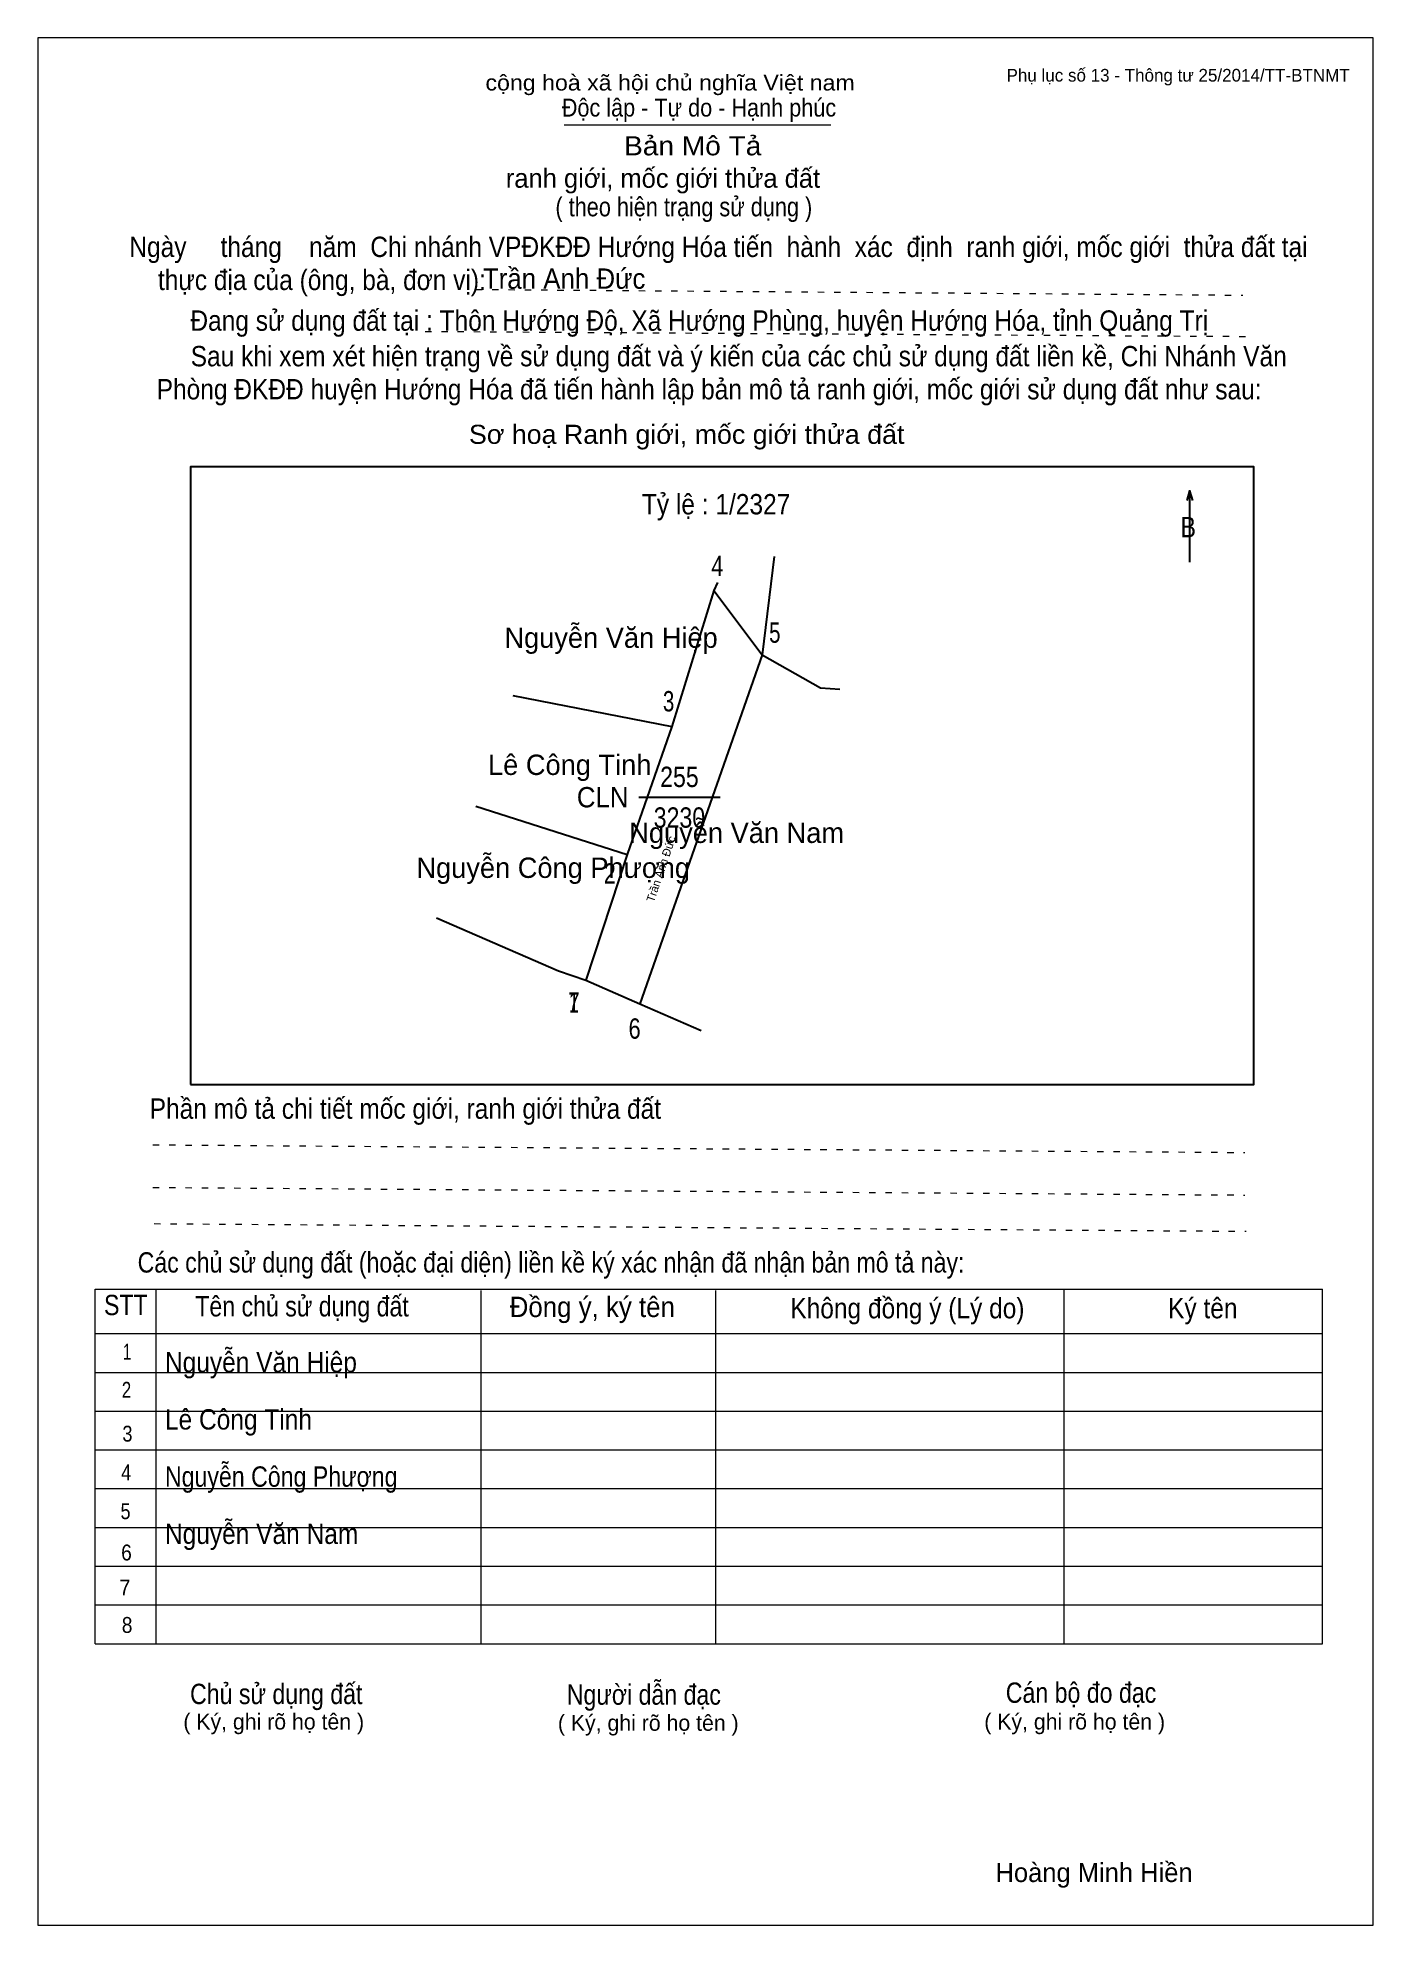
# Model space of a CAD drawing. Header units: centimetres. Extents: x 0 to 21, y 0 to 29.7.
import ezdxf
from ezdxf.enums import TextEntityAlignment as Align

# ---------------------------------------------------------------- set-up
doc = ezdxf.new("R2010")
doc.units = ezdxf.units.CM
doc.header["$LTSCALE"] = 0.13
doc.linetypes.add('DOTTED', pattern=[1.5, 0.3, -1.2])
for name, color, linetype, lineweight in [('1', 7, 'Continuous', 13), ('33', 7, 'Continuous', 25), ('6', 7, 'Continuous', 25), ('62', 7, 'Continuous', 13)]:
    doc.layers.add(name, color=color, linetype=linetype, lineweight=lineweight)
for name, color, linetype in [('2', 7, 'Continuous'), ('32', 7, 'Continuous'), ('34', 7, 'Continuous'), ('51', 7, 'Continuous'), ('63', 7, 'Continuous')]:
    doc.layers.add(name, color=color, linetype=linetype)

msp = doc.modelspace()

# ---------------------------------------------------------------- linework, layer by layer
at = {"layer": '1'}
msp.add_lwpolyline([(21, 0), (21, 29.7), (0, 29.7), (0, 0)], close=True, dxfattribs=at)
at = {"layer": '33'}
msp.add_line((9.45, 17.75), (10.73, 17.75), dxfattribs=at)
at = {"layer": '6'}
for p, q in [((11.58, 21.54), (11.39, 19.99)), ((10.69, 21.13), (10.63, 21)), ((10.63, 21), (9.97, 18.86)), ((7.47, 19.35), (9.97, 18.86)), ((6.89, 17.61), (9.27, 16.85)), ((9.47, 14.5), (10.43, 14.08))]:
    msp.add_line(p, q, dxfattribs=at)
for points in [[(10.63, 21), (11.39, 19.99), (9.47, 14.5)], [(11.39, 19.99), (12.31, 19.47), (12.61, 19.45)], [(9.97, 18.86), (9.27, 16.85), (8.62, 14.87)], [(6.27, 15.85), (8.19, 15.02), (8.62, 14.87)], [(8.62, 14.87), (8.62, 14.87), (9.47, 14.5)]]:
    msp.add_lwpolyline(points, dxfattribs=at)
at = {"layer": '62'}
for p, q in [((8.28, 28.33), (12.47, 28.33)), ((0.9, 10.01), (20.2, 10.01)), ((0.9, 4.43), (0.9, 10.01)), ((1.86, 4.43), (1.86, 10.01)), ((6.97, 4.43), (6.97, 9.99)), ((10.66, 4.43), (10.66, 9.99)), ((16.14, 4.43), (16.14, 10.01)), ((20.2, 4.43), (20.2, 10.01)), ((0.9, 9.31), (20.2, 9.31)), ((0.9, 8.7), (20.2, 8.7)), ((0.9, 8.09), (20.2, 8.09)), ((0.9, 7.48), (20.2, 7.48)), ((0.9, 6.87), (20.2, 6.87)), ((0.9, 6.26), (20.2, 6.26)), ((0.9, 5.65), (20.2, 5.65)), ((0.9, 5.04), (20.2, 5.04)), ((0.9, 4.43), (20.2, 4.43))]:
    msp.add_line(p, q, dxfattribs=at)
at = {"layer": '62', "linetype": 'DOTTED'}
for p, q in [((6.89, 25.74), (18.95, 25.65)), ((6.09, 25.08), (19.04, 25)), ((1.81, 12.28), (18.98, 12.16)), ((1.81, 11.61), (18.98, 11.49)), ((1.83, 11.04), (19, 10.92))]:
    msp.add_line(p, q, dxfattribs=at)
at = {"layer": '62', "lineweight": 25}
for p, q in [((18.11, 22.58), (18.11, 21.45)), ((18.11, 22.57), (18.07, 22.42)), ((18.11, 22.57), (18.16, 22.42))]:
    msp.add_line(p, q, dxfattribs=at)
msp.add_lwpolyline([(2.4, 13.23), (19.12, 13.23), (19.12, 22.95), (2.4, 22.95)], close=True, dxfattribs=at)

# ---------------------------------------------------------------- texts
at = {"layer": '2'}
msp.add_text('Trần Anh Đức', height=0.1288, rotation=71.307, dxfattribs=at).set_placement((9.862, 16.599), align=Align.CENTER)
at = {"layer": '32'}
for s, width, p in [('4', 0.8, (10.685, 21.23)), ('5', 0.75, (11.59, 20.18)), ('3', 0.75, (9.92, 19.1)), ('2', 0.8, (8.995, 16.39)), ('7', 0.75, (8.43, 14.36)), ('1', 0.65, (8.43, 14.36)), ('6', 0.8, (9.385, 13.95))]:
    msp.add_text(s, height=0.32, dxfattribs=dict(at, width=width)).set_placement(p, align=Align.CENTER)
at = {"layer": '33'}
for s, p in [('Nguyễn Văn Hiệp', (9.015, 20.1)), ('Lê Công Tinh', (8.365, 18.1)), ('Nguyễn Văn Nam', (10.99, 17.03)), ('Nguyễn Công Phượng', (8.105, 16.48))]:
    msp.add_text(s, height=0.32, dxfattribs=at).set_placement(p, align=Align.CENTER)
at = {"layer": '33', "width": 0.85}
for s, p in [('255', (10.09, 17.91)), ('3230', (10.09, 17.27))]:
    msp.add_text(s, height=0.32, dxfattribs=at).set_placement(p, align=Align.CENTER)
at = {"layer": '33', "width": 0.95}
msp.add_text('CLN', height=0.32, dxfattribs=at).set_placement((9.29, 17.59), align=Align.RIGHT)
at = {"layer": '34'}
for s, width, p in [('Trần Anh Đức', 0.95, (7, 25.75)), ('Nguyễn Văn Hiệp', 0.9, (2, 8.7)), ('Lê Công Tinh', 0.9, (2, 7.8)), ('Nguyễn Công Phượng', 0.85, (2, 6.9)), ('Nguyễn Văn Nam', 0.9, (2, 6))]:
    msp.add_text(s, height=0.32, dxfattribs=dict(at, width=width)).set_placement(p)
at = {"layer": '51', "width": 0.9}
msp.add_text('Tỷ lệ : 1/2327', height=0.32, dxfattribs=at).set_placement((9.5, 22.2))
at = {"layer": '62'}
for s, height, width, p in [('cộng hoà xã hội chủ nghĩa Việt nam', 0.2474, 1.1, (7.04, 28.87)), ('Độc lập - Tự do - Hạnh phúc', 0.2828, 0.9, (8.24, 28.46)), ('Bản Mô Tả', 0.3, 1.1, (9.22, 27.85)), ('( theo hiện trạng sử dụng )', 0.3, 0.85, (8.14, 26.89)), ('Ngày     tháng    năm  Chi nhánh VPĐKĐĐ Hướng Hóa tiến  hành  xác  định  ranh giới, mốc giới  thửa đất tại ', 0.32, 0.9, (1.44, 26.25)), ('thực địa của (ông, bà, đơn vị): ', 0.32, 0.9, (1.89, 25.73)), ('Đang sử dụng đất tại : Thôn Hướng Độ, Xã Hướng Phùng, huyện Hướng Hóa, tỉnh Quảng Trị', 0.32, 0.9, (2.4, 25.09)), ('     Sau khi xem xét hiện trạng về sử dụng đất và ý kiến của các chủ sử dụng đất liền kề, Chi Nhánh Văn ', 0.32, 0.9, (1.87, 24.53)), ('Phòng ĐKĐĐ huyện Hướng Hóa đã tiến hành lập bản mô tả ranh giới, mốc giới sử dụng đất như sau:', 0.32, 0.9, (1.87, 24.01)), ('Sơ hoạ Ranh giới, mốc giới thửa đất', 0.3, 1.05, (6.78, 23.31)), ('B', 0.32, 0.85, (17.97, 21.84)), ('Phần mô tả chi tiết mốc giới, ranh giới thửa đất ', 0.32, 0.9, (1.76, 12.69)), ('Các chủ sử dụng đất (hoặc đại diện) liền kề ký xác nhận đã nhận bản mô tả này:', 0.32, 0.85, (1.57, 10.27))]:
    msp.add_text(s, height=height, dxfattribs=dict(at, width=width)).set_placement(p)
msp.add_text('ranh giới, mốc giới thửa đất', height=0.3, dxfattribs=at).set_placement((7.36, 27.34))
for s, height, width, p in [('STT', 0.32, 0.85, (1.385, 9.6)), ('Tên chủ sử dụng đất', 0.32, 0.85, (4.155, 9.58)), ('Đồng ý, ký tên', 0.32, 0.95, (8.72, 9.57)), ('Không đồng ý (Lý do)', 0.32, 0.9, (13.675, 9.55)), ('Ký tên', 0.32, 0.9, (18.32, 9.55)), ('1', 0.25, 0.7, (1.405, 8.9)), ('2', 0.25, 0.8, (1.395, 8.3)), ('3', 0.25, 0.85, (1.41, 7.61)), ('4', 0.25, 0.85, (1.39, 7)), ('5', 0.25, 0.85, (1.38, 6.39)), ('6', 0.25, 0.9, (1.395, 5.74)), ('7', 0.25, 0.95, (1.37, 5.19)), ('8', 0.25, 0.9, (1.405, 4.6)), ('Người dẫn đạc', 0.32, 0.85, (9.53, 3.47)), ('Chủ sử dụng đất', 0.32, 0.85, (3.75, 3.48)), ('Cán bộ đo đạc', 0.32, 0.85, (16.405, 3.5))]:
    msp.add_text(s, height=height, dxfattribs=dict(at, width=width)).set_placement(p, align=Align.CENTER)
for p in [(3.71, 3.08), (9.6, 3.06), (16.305, 3.08)]:
    msp.add_text('( Ký, ghi rõ họ tên )', height=0.25, dxfattribs=at).set_placement(p, align=Align.CENTER)
at = {"layer": '63'}
msp.add_text('Phụ lục số 13 - Thông tư 25/2014/TT-BTNMT', height=0.2, dxfattribs=at).set_placement((20.63, 29.01), align=Align.RIGHT)
msp.add_text('Hoàng Minh Hiền', height=0.3, dxfattribs=at).set_placement((16.61, 0.68), align=Align.CENTER)

doc.saveas('drawing.dxf')
